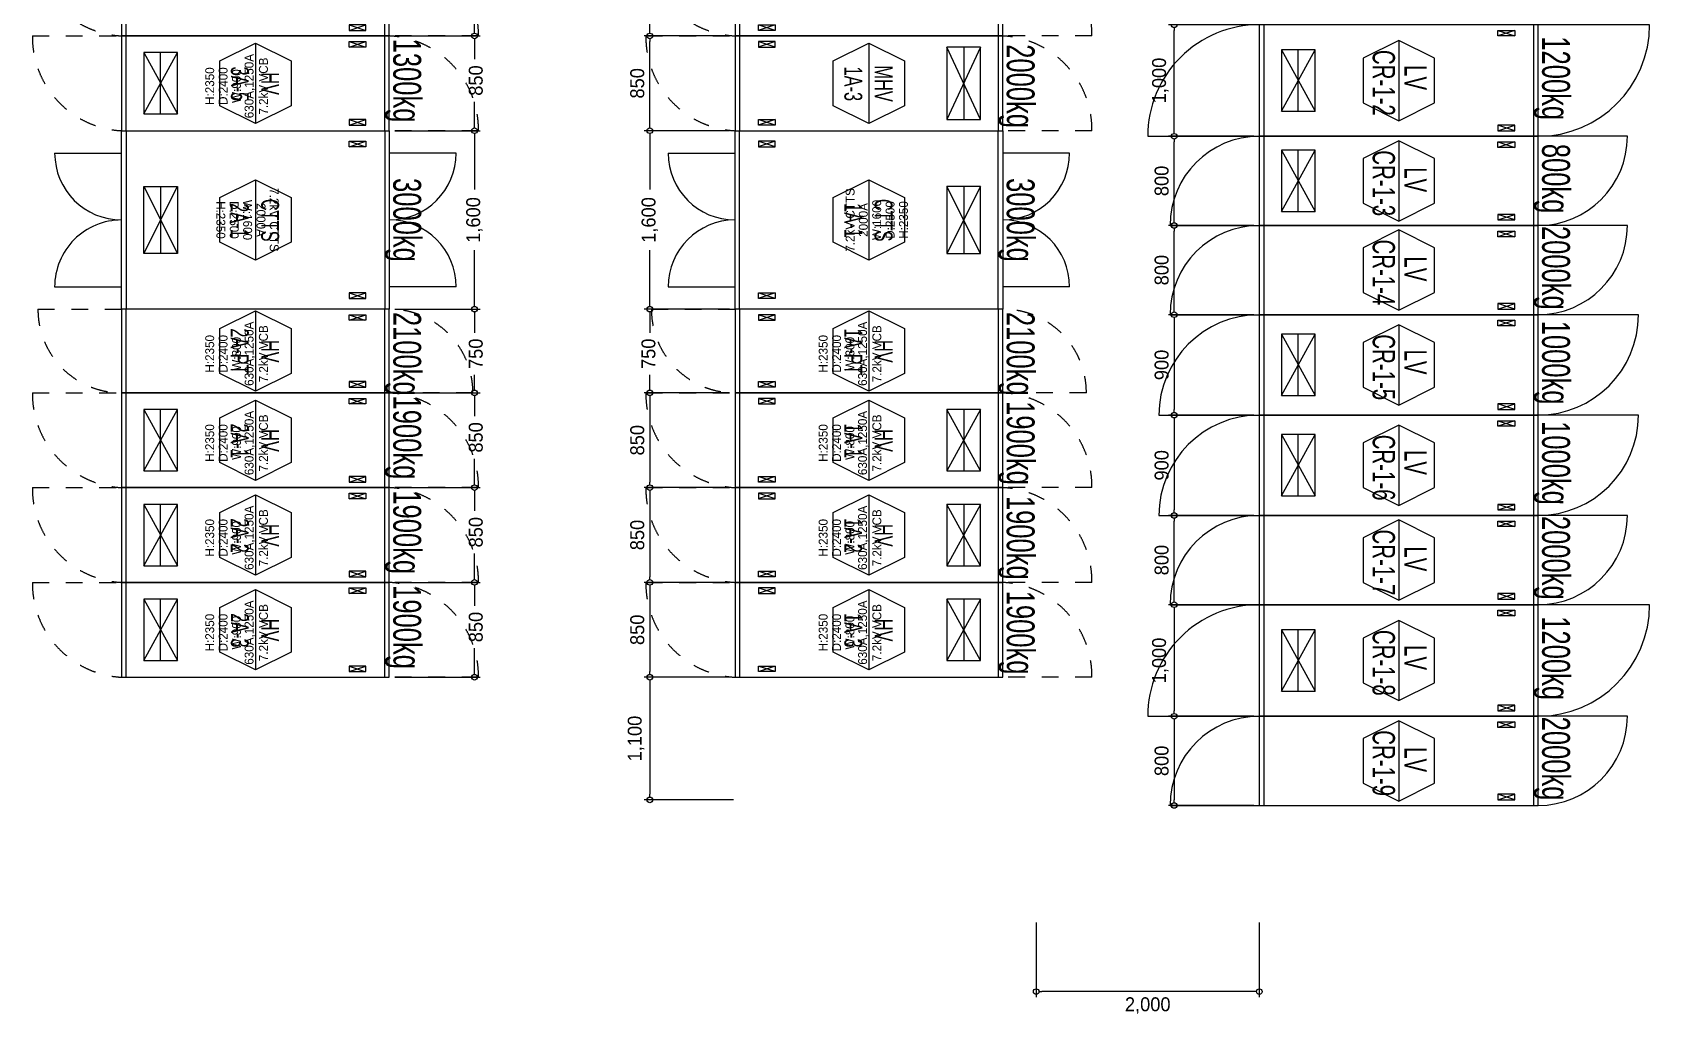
# Model space of a CAD drawing. Header units: millimetres. Extents: x 89978 to 501025, y -351975 to 835730.
# Drawn here: x 279550 to 294050, y -304376 to -295568 of the extents above; entities that cross this region are included whole.
import ezdxf
from ezdxf.enums import TextEntityAlignment as Align

# ---------------------------------------------------------------- set-up
doc = ezdxf.new("R2010")
doc.units = ezdxf.units.MM
doc.header["$LTSCALE"] = 150
doc.linetypes.add('D1', pattern=[3, 1, -1, 1])
doc.layers.get('Defpoints').update_dxf_attribs({"color": 150})
for name, color, linetype in [('------00 Switch Gear', 3, 'Continuous'), ('------00 Switch Gear_Number', 1, 'Continuous'), ('-----36 Dimension', 1, 'Continuous'), ('20251030_전기하중검토', 241, 'Continuous'), ('e-panel-name', 7, 'Continuous')]:
    doc.layers.add(name, color=color, linetype=linetype)
doc.layers.add('NOPLOT', color=191, linetype='Continuous', plot=False)
doc.styles.add('ELEC', font='')
doc.styles.get('ELEC').set_extended_font_data('Dotum')
doc.dimstyles.new('ELEC', dxfattribs={"dimscale": 100, "dimtxt": 2, "dimasz": 1, "dimexe": 2, "dimexo": 1, "dimgap": 1, "dimtad": 1, "dimdec": 0, "dimrnd": 0.25, "dimzin": 9, "dimdsep": 32, "dimlunit": 6, "dimtxsty": 'ELEC', "dimblk": 'Z_DOT', "dimcen": 3, "dimclrd": 7, "dimclre": 7, "dimclrt": 3, "dimadec": 0, "dimazin": 0, "dimtfac": 1, "dimtdec": 0, "dimtix": 1, "dimtmove": 2, "dimatfit": 1, "dimfxl": 1, "dimarcsym": 0})

# ---------------------------------------------------------------- blocks, each defined once
blk = doc.blocks.new('850X2400')
at = {"layer": '------00 Switch Gear'}
for p, q in [((-2360, 850), (-2360, 0)), ((-40, 850), (-40, 0))]:
    blk.add_line(p, q, dxfattribs=at)
at = {"layer": '------00 Switch Gear', "linetype": 'D1'}
for p, q in [((-2040, 800), (-2190, 750)), ((-2040, 750), (-2190, 800)), ((-2040, 50), (-2190, 100)), ((-2040, 100), (-2190, 50))]:
    blk.add_line(p, q, dxfattribs=at)
at = {"layer": '------00 Switch Gear'}
blk.add_lwpolyline([(-2400, 850), (-2400, 0), (0, 0), (0, 850)], close=True, dxfattribs=at)
at = {"layer": '------00 Switch Gear', "linetype": 'D1'}
for points in [[(-2190, 800), (-2190, 750), (-2040, 750), (-2040, 800)], [(-2190, 50), (-2190, 100), (-2040, 100), (-2040, 50)]]:
    blk.add_lwpolyline(points, close=True, dxfattribs=at)
at = {"layer": 'NOPLOT', "linetype": 'D1'}
for p, q in [((-3200, 850), (-2400, 850)), ((800, 0), (0, 0))]:
    blk.add_line(p, q, dxfattribs=at)
for centre, start, end in [((-2356, 843), 179.5156, 267.013), ((-44, 7), 359.5156, 87.013)]:
    blk.add_arc(centre, 844, start, end, dxfattribs=at)
blk = doc.blocks.new('_DOTBLANK')
at = {"color": 0, "linetype": 'ByBlock'}
blk.add_line((-0.5, 0), (-1, 0), dxfattribs=at)
blk.add_circle((0, 0), 0.5, dxfattribs=at)
blk = doc.blocks.new('*D980')
at = {"layer": '-----36 Dimension', "color": 0, "lineweight": -2, "transparency": 16777216}
for p, q in [((285800, -296450), (285036, -296450)), ((285086, -296500), (285086, -296978)), ((285086, -298000), (285086, -297522)), ((285800, -298050), (285036, -298050))]:
    blk.add_line(p, q, dxfattribs=at)
at = {"layer": 'Defpoints', "color": 0, "transparency": 16777216}
for p in [(285850, -296450), (285086, -298050), (285850, -298050)]:
    blk.add_point(p, dxfattribs=at)
at = {"layer": '-----36 Dimension', "color": 0, "lineweight": -2, "transparency": 16777216, "xscale": 50, "yscale": 50, "zscale": 50}
for p, rotation in [((285086, -296450), 90), ((285086, -298050), 270)]:
    blk.add_blockref('_DOTBLANK', p, dxfattribs=dict(at, rotation=rotation))
at = {"layer": '-----36 Dimension', "color": 0, "transparency": 16777216, "insert": (285086, -297250), "char_height": 125, "attachment_point": 5, "rotation": 90, "style": 'ELEC'}
blk.add_mtext('1,600', dxfattribs=at)
blk = doc.blocks.new('Z_DOT')
for p, q in [((-2, 0), (2, 0)), ((0, -2), (0, 2))]:
    blk.add_line(p, q)
for radius in [2.5, 1.25]:
    blk.add_circle((0, 0), radius)
blk = doc.blocks.new('1600X2400')
at = {"layer": '------00 Switch Gear', "linetype": 'Continuous'}
for p, q in [((-2360, 855), (-2360, 1600)), ((-42, 0), (-42, 1600)), ((-2360, 0), (-2360, 855))]:
    blk.add_line(p, q, dxfattribs=at)
at = {"layer": '------00 Switch Gear', "linetype": 'D1'}
for p, q in [((-2040, 1505), (-2190, 1455)), ((-2040, 1455), (-2190, 1505)), ((-2040, 95), (-2190, 145)), ((-2040, 145), (-2190, 95))]:
    blk.add_line(p, q, dxfattribs=at)
at = {"layer": '------00 Switch Gear'}
blk.add_lwpolyline([(0, 1600), (0, 0), (-2400, 0), (-2400, 1600)], close=True, dxfattribs=at)
at = {"layer": '------00 Switch Gear', "linetype": 'D1'}
for points in [[(-2190, 1505), (-2190, 1455), (-2040, 1455), (-2040, 1505)], [(-2190, 95), (-2190, 145), (-2040, 145), (-2040, 95)]]:
    blk.add_lwpolyline(points, close=True, dxfattribs=at)
at = {"layer": 'NOPLOT', "linetype": 'ByBlock'}
for p, q in [((-3000, 1400), (-2400, 1400)), ((600, 1400), (0, 1400)), ((-3000, 200), (-2400, 200)), ((600, 200), (0, 200))]:
    blk.add_line(p, q, dxfattribs=at)
for centre, start, end in [((-2400, 1400), 180, 270), ((0, 1400), 270, 0), ((-2400, 200), 90, 180), ((0, 200), 0, 90)]:
    blk.add_arc(centre, 600, start, end, dxfattribs=at)
blk = doc.blocks.new('*D981')
at = {"layer": '-----36 Dimension', "color": 0, "lineweight": -2, "transparency": 16777216}
for p, q in [((285800, -298050), (285036, -298050)), ((285086, -298100), (285086, -298261)), ((285086, -298750), (285086, -298639)), ((285800, -298800), (285036, -298800))]:
    blk.add_line(p, q, dxfattribs=at)
at = {"layer": 'Defpoints', "color": 0, "transparency": 16777216}
for p in [(285850, -298050), (285086, -298800), (285850, -298800)]:
    blk.add_point(p, dxfattribs=at)
at = {"layer": '-----36 Dimension', "color": 0, "lineweight": -2, "transparency": 16777216, "xscale": 50, "yscale": 50, "zscale": 50}
for p, rotation in [((285086, -298050), 90), ((285086, -298800), 270)]:
    blk.add_blockref('_DOTBLANK', p, dxfattribs=dict(at, rotation=rotation))
at = {"layer": '-----36 Dimension', "color": 0, "transparency": 16777216, "insert": (285074, -298450), "char_height": 125, "attachment_point": 5, "rotation": 90, "style": 'ELEC'}
blk.add_mtext('750', dxfattribs=at)
blk = doc.blocks.new('750X2400')
at = {"layer": '------00 Switch Gear'}
for p, q in [((-2360, 750), (-2360, 0)), ((-42, 750), (-42, 0))]:
    blk.add_line(p, q, dxfattribs=at)
at = {"layer": '------00 Switch Gear', "linetype": 'D1'}
for p, q in [((-2040, 700), (-2190, 650)), ((-2040, 650), (-2190, 700)), ((-2040, 50), (-2190, 100)), ((-2040, 100), (-2190, 50))]:
    blk.add_line(p, q, dxfattribs=at)
at = {"layer": '------00 Switch Gear'}
blk.add_lwpolyline([(-2400, 750), (-2400, 0), (0, 0), (0, 750)], close=True, dxfattribs=at)
at = {"layer": '------00 Switch Gear', "linetype": 'D1'}
for points in [[(-2190, 700), (-2190, 650), (-2040, 650), (-2040, 700)], [(-2190, 50), (-2190, 100), (-2040, 100), (-2040, 50)]]:
    blk.add_lwpolyline(points, close=True, dxfattribs=at)
at = {"layer": 'NOPLOT', "linetype": 'D1'}
for p, q in [((-3150, 750), (-2400, 750)), ((750, 0), (0, 0))]:
    blk.add_line(p, q, dxfattribs=at)
for centre, start, end in [((-2400, 750), 180, 270), ((0, 0), 0, 90)]:
    blk.add_arc(centre, 750, start, end, dxfattribs=at)
blk = doc.blocks.new('*D982')
at = {"layer": '-----36 Dimension', "color": 0, "lineweight": -2, "transparency": 16777216}
for p, q in [((282800, -296450), (283564, -296450)), ((283514, -296500), (283514, -296978)), ((283514, -298000), (283514, -297522)), ((282800, -298050), (283564, -298050))]:
    blk.add_line(p, q, dxfattribs=at)
at = {"layer": 'Defpoints', "color": 0, "transparency": 16777216}
for p in [(282750, -296450), (282750, -298050), (283514, -298050)]:
    blk.add_point(p, dxfattribs=at)
at = {"layer": '-----36 Dimension', "color": 0, "lineweight": -2, "transparency": 16777216, "xscale": 50, "yscale": 50, "zscale": 50}
for p, rotation in [((283514, -296450), 90), ((283514, -298050), 270)]:
    blk.add_blockref('_DOTBLANK', p, dxfattribs=dict(at, rotation=rotation))
at = {"layer": '-----36 Dimension', "color": 0, "transparency": 16777216, "insert": (283514, -297250), "char_height": 125, "attachment_point": 5, "rotation": 90, "style": 'ELEC'}
blk.add_mtext('1,600', dxfattribs=at)
blk = doc.blocks.new('*D1006')
at = {"layer": '-----36 Dimension', "color": 0, "lineweight": -2, "transparency": 16777216}
for p, q in [((282800, -298050), (283564, -298050)), ((283514, -298100), (283514, -298261)), ((283514, -298750), (283514, -298639)), ((282800, -298800), (283564, -298800))]:
    blk.add_line(p, q, dxfattribs=at)
at = {"layer": 'Defpoints', "color": 0, "transparency": 16777216}
for p in [(282750, -298050), (282750, -298800), (283514, -298800)]:
    blk.add_point(p, dxfattribs=at)
at = {"layer": '-----36 Dimension', "color": 0, "lineweight": -2, "transparency": 16777216, "xscale": 50, "yscale": 50, "zscale": 50}
for p, rotation in [((283514, -298050), 90), ((283514, -298800), 270)]:
    blk.add_blockref('_DOTBLANK', p, dxfattribs=dict(at, rotation=rotation))
at = {"layer": '-----36 Dimension', "color": 0, "transparency": 16777216, "insert": (283526, -298450), "char_height": 125, "attachment_point": 5, "rotation": 90, "style": 'ELEC'}
blk.add_mtext('750', dxfattribs=at)
blk = doc.blocks.new('800X2500')
at = {"layer": '------00 Switch Gear'}
for p, q in [((-2460, 800), (-2460, 0)), ((-210, 750), (-360, 700)), ((-360, 750), (-210, 700)), ((800, 800), (-42, 800)), ((-40, 800), (-40, 0)), ((-3300, 0), (-2458, 0)), ((-210, 50), (-360, 100)), ((-360, 50), (-210, 100))]:
    blk.add_line(p, q, dxfattribs=at)
for points in [[(-2500, 800), (-2500, 0), (0, 0), (0, 800)], [(-360, 750), (-210, 750), (-210, 700), (-360, 700)], [(-360, 50), (-210, 50), (-210, 100), (-360, 100)]]:
    blk.add_lwpolyline(points, close=True, dxfattribs=at)
for centre, start, end in [((-2500, 0), 90, 180), ((0, 800), 270, 0)]:
    blk.add_arc(centre, 800, start, end, dxfattribs=at)
blk = doc.blocks.new('*D1011')
at = {"layer": '-----36 Dimension', "color": 0, "lineweight": -2, "transparency": 16777216}
for p, q in [((290500, -299900), (289737, -299900)), ((289787, -300650), (289787, -299950)), ((290498, -300700), (289737, -300700))]:
    blk.add_line(p, q, dxfattribs=at)
at = {"layer": 'Defpoints', "color": 0, "transparency": 16777216}
for p in [(289787, -299900), (290550, -299900), (290548, -300700)]:
    blk.add_point(p, dxfattribs=at)
at = {"layer": '-----36 Dimension', "color": 0, "lineweight": -2, "transparency": 16777216, "xscale": 50, "yscale": 50, "zscale": 50}
for p, rotation in [((289787, -299900), 90), ((289787, -300700), 270)]:
    blk.add_blockref('_DOTBLANK', p, dxfattribs=dict(at, rotation=rotation))
at = {"layer": '-----36 Dimension', "color": 0, "transparency": 16777216, "insert": (289675, -300300), "char_height": 125, "attachment_point": 5, "rotation": 90, "style": 'ELEC'}
blk.add_mtext('800', dxfattribs=at)
blk = doc.blocks.new('900X2500')
at = {"layer": '------00 Switch Gear'}
for p, q in [((-2460, 900), (-2460, 0)), ((900, 900), (-42, 900)), ((-40, 900), (-40, 0)), ((-210, 850), (-360, 800)), ((-360, 850), (-210, 800)), ((-3400, 0), (-2458, 0)), ((-210, 50), (-360, 100)), ((-360, 50), (-210, 100))]:
    blk.add_line(p, q, dxfattribs=at)
at = {"layer": '------00 Switch Gear', "elevation": 0}
for points in [[(-2500, 900), (-2500, 0), (0, 0), (0, 900)], [(-360, 850), (-210, 850), (-210, 800), (-360, 800)], [(-360, 50), (-210, 50), (-210, 100), (-360, 100)]]:
    blk.add_lwpolyline(points, close=True, dxfattribs=at)
at = {"layer": '------00 Switch Gear'}
for centre, start, end in [((-2500, 0), 90, 180), ((0, 900), 270, 0)]:
    blk.add_arc(centre, 900, start, end, dxfattribs=at)
blk = doc.blocks.new('*D1012')
at = {"layer": '-----36 Dimension', "color": 0, "lineweight": -2, "transparency": 16777216}
for p, q in [((290500, -296500), (289737, -296500)), ((289787, -297250), (289787, -296550)), ((290498, -297300), (289737, -297300))]:
    blk.add_line(p, q, dxfattribs=at)
at = {"layer": 'Defpoints', "color": 0, "transparency": 16777216}
for p in [(289787, -296500), (290550, -296500), (290548, -297300)]:
    blk.add_point(p, dxfattribs=at)
at = {"layer": '-----36 Dimension', "color": 0, "lineweight": -2, "transparency": 16777216, "xscale": 50, "yscale": 50, "zscale": 50}
for p, rotation in [((289787, -296500), 90), ((289787, -297300), 270)]:
    blk.add_blockref('_DOTBLANK', p, dxfattribs=dict(at, rotation=rotation))
at = {"layer": '-----36 Dimension', "color": 0, "transparency": 16777216, "insert": (289675, -296900), "char_height": 125, "attachment_point": 5, "rotation": 90, "style": 'ELEC'}
blk.add_mtext('800', dxfattribs=at)
blk = doc.blocks.new('*D1014')
at = {"layer": '-----36 Dimension', "color": 0, "lineweight": -2, "transparency": 16777216}
for p, q in [((290500, -300700), (289737, -300700)), ((289787, -300750), (289787, -301650)), ((290500, -301700), (289737, -301700))]:
    blk.add_line(p, q, dxfattribs=at)
at = {"layer": 'Defpoints', "color": 0, "transparency": 16777216}
for p in [(290550, -300700), (289787, -301700), (290550, -301700)]:
    blk.add_point(p, dxfattribs=at)
at = {"layer": '-----36 Dimension', "color": 0, "lineweight": -2, "transparency": 16777216, "xscale": 50, "yscale": 50, "zscale": 50}
for p, rotation in [((289787, -300700), 90), ((289787, -301700), 270)]:
    blk.add_blockref('_DOTBLANK', p, dxfattribs=dict(at, rotation=rotation))
at = {"layer": '-----36 Dimension', "color": 0, "transparency": 16777216, "insert": (289663, -301200), "char_height": 125, "attachment_point": 5, "rotation": 90, "style": 'ELEC'}
blk.add_mtext('1,000', dxfattribs=at)
blk = doc.blocks.new('*D1015')
at = {"layer": '-----36 Dimension', "color": 0, "lineweight": -2, "transparency": 16777216}
for p, q in [((290500, -301700), (289737, -301700)), ((289787, -301750), (289787, -302450)), ((290500, -302500), (289737, -302500))]:
    blk.add_line(p, q, dxfattribs=at)
at = {"layer": 'Defpoints', "color": 0, "transparency": 16777216}
for p in [(290550, -301700), (289787, -302500), (290550, -302500)]:
    blk.add_point(p, dxfattribs=at)
at = {"layer": '-----36 Dimension', "color": 0, "lineweight": -2, "transparency": 16777216, "xscale": 50, "yscale": 50, "zscale": 50}
for p, rotation in [((289787, -301700), 90), ((289787, -302500), 270)]:
    blk.add_blockref('_DOTBLANK', p, dxfattribs=dict(at, rotation=rotation))
at = {"layer": '-----36 Dimension', "color": 0, "transparency": 16777216, "insert": (289675, -302100), "char_height": 125, "attachment_point": 5, "rotation": 90, "style": 'ELEC'}
blk.add_mtext('800', dxfattribs=at)
blk = doc.blocks.new('*D1016')
at = {"layer": '-----36 Dimension', "color": 0, "lineweight": -2, "transparency": 16777216}
for p, q in [((290500, -298100), (289737, -298100)), ((289787, -298150), (289787, -298950)), ((290500, -299000), (289737, -299000))]:
    blk.add_line(p, q, dxfattribs=at)
at = {"layer": 'Defpoints', "color": 0, "transparency": 16777216}
for p in [(290550, -298100), (289787, -299000), (290550, -299000)]:
    blk.add_point(p, dxfattribs=at)
at = {"layer": '-----36 Dimension', "color": 0, "lineweight": -2, "transparency": 16777216, "xscale": 50, "yscale": 50, "zscale": 50}
for p, rotation in [((289787, -298100), 90), ((289787, -299000), 270)]:
    blk.add_blockref('_DOTBLANK', p, dxfattribs=dict(at, rotation=rotation))
at = {"layer": '-----36 Dimension', "color": 0, "transparency": 16777216, "insert": (289675, -298550), "char_height": 125, "attachment_point": 5, "rotation": 90, "style": 'ELEC'}
blk.add_mtext('900', dxfattribs=at)
blk = doc.blocks.new('*D998')
at = {"layer": '-----36 Dimension', "color": 0, "lineweight": -2, "transparency": 16777216}
for p, q in [((285800, -295600), (285036, -295600)), ((285086, -296400), (285086, -295650)), ((285800, -296450), (285036, -296450))]:
    blk.add_line(p, q, dxfattribs=at)
at = {"layer": 'Defpoints', "color": 0, "transparency": 16777216}
for p in [(285086, -295600), (285850, -295600), (285850, -296450)]:
    blk.add_point(p, dxfattribs=at)
at = {"layer": '-----36 Dimension', "color": 0, "lineweight": -2, "transparency": 16777216, "xscale": 50, "yscale": 50, "zscale": 50}
for p, rotation in [((285086, -295600), 90), ((285086, -296450), 270)]:
    blk.add_blockref('_DOTBLANK', p, dxfattribs=dict(at, rotation=rotation))
at = {"layer": '-----36 Dimension', "color": 0, "transparency": 16777216, "insert": (284974, -296025), "char_height": 125, "attachment_point": 5, "rotation": 90, "style": 'ELEC'}
blk.add_mtext('850', dxfattribs=at)
blk = doc.blocks.new('*D999')
at = {"layer": '-----36 Dimension', "color": 0, "lineweight": -2, "transparency": 16777216}
for p, q in [((285800, -294750), (285036, -294750)), ((285086, -295550), (285086, -294800)), ((285800, -295600), (285036, -295600))]:
    blk.add_line(p, q, dxfattribs=at)
at = {"layer": 'Defpoints', "color": 0, "transparency": 16777216}
for p in [(285086, -294750), (285850, -294750), (285850, -295600)]:
    blk.add_point(p, dxfattribs=at)
at = {"layer": '-----36 Dimension', "color": 0, "lineweight": -2, "transparency": 16777216, "xscale": 50, "yscale": 50, "zscale": 50}
for p, rotation in [((285086, -294750), 90), ((285086, -295600), 270)]:
    blk.add_blockref('_DOTBLANK', p, dxfattribs=dict(at, rotation=rotation))
at = {"layer": '-----36 Dimension', "color": 0, "transparency": 16777216, "insert": (284974, -295175), "char_height": 125, "attachment_point": 5, "rotation": 90, "style": 'ELEC'}
blk.add_mtext('850', dxfattribs=at)
blk = doc.blocks.new('*D1002')
at = {"layer": '-----36 Dimension', "color": 0, "lineweight": -2, "transparency": 16777216}
for p, q in [((290500, -299000), (289737, -299000)), ((289787, -299050), (289787, -299850)), ((290500, -299900), (289737, -299900))]:
    blk.add_line(p, q, dxfattribs=at)
at = {"layer": 'Defpoints', "color": 0, "transparency": 16777216}
for p in [(290550, -299000), (289787, -299900), (290550, -299900)]:
    blk.add_point(p, dxfattribs=at)
at = {"layer": '-----36 Dimension', "color": 0, "lineweight": -2, "transparency": 16777216, "xscale": 50, "yscale": 50, "zscale": 50}
for p, rotation in [((289787, -299000), 90), ((289787, -299900), 270)]:
    blk.add_blockref('_DOTBLANK', p, dxfattribs=dict(at, rotation=rotation))
at = {"layer": '-----36 Dimension', "color": 0, "transparency": 16777216, "insert": (289675, -299450), "char_height": 125, "attachment_point": 5, "rotation": 90, "style": 'ELEC'}
blk.add_mtext('900', dxfattribs=at)
blk = doc.blocks.new('*D1003')
at = {"layer": '-----36 Dimension', "color": 0, "lineweight": -2, "transparency": 16777216}
for p, q in [((290500, -295500), (289737, -295500)), ((289787, -296450), (289787, -295550)), ((290500, -296500), (289737, -296500))]:
    blk.add_line(p, q, dxfattribs=at)
at = {"layer": 'Defpoints', "color": 0, "transparency": 16777216}
for p in [(289787, -295500), (290550, -295500), (290550, -296500)]:
    blk.add_point(p, dxfattribs=at)
at = {"layer": '-----36 Dimension', "color": 0, "lineweight": -2, "transparency": 16777216, "xscale": 50, "yscale": 50, "zscale": 50}
for p, rotation in [((289787, -295500), 90), ((289787, -296500), 270)]:
    blk.add_blockref('_DOTBLANK', p, dxfattribs=dict(at, rotation=rotation))
at = {"layer": '-----36 Dimension', "color": 0, "transparency": 16777216, "insert": (289663, -296000), "char_height": 125, "attachment_point": 5, "rotation": 90, "style": 'ELEC'}
blk.add_mtext('1,000', dxfattribs=at)
blk = doc.blocks.new('*D1004')
at = {"layer": '-----36 Dimension', "color": 0, "lineweight": -2, "transparency": 16777216}
for p, q in [((290500, -297300), (289737, -297300)), ((289787, -298050), (289787, -297350)), ((290498, -298100), (289737, -298100))]:
    blk.add_line(p, q, dxfattribs=at)
at = {"layer": 'Defpoints', "color": 0, "transparency": 16777216}
for p in [(289787, -297300), (290550, -297300), (290548, -298100)]:
    blk.add_point(p, dxfattribs=at)
at = {"layer": '-----36 Dimension', "color": 0, "lineweight": -2, "transparency": 16777216, "xscale": 50, "yscale": 50, "zscale": 50}
for p, rotation in [((289787, -297300), 90), ((289787, -298100), 270)]:
    blk.add_blockref('_DOTBLANK', p, dxfattribs=dict(at, rotation=rotation))
at = {"layer": '-----36 Dimension', "color": 0, "transparency": 16777216, "insert": (289675, -297700), "char_height": 125, "attachment_point": 5, "rotation": 90, "style": 'ELEC'}
blk.add_mtext('800', dxfattribs=at)
blk = doc.blocks.new('*D986')
at = {"layer": '-----36 Dimension', "color": 0, "lineweight": -2, "transparency": 16777216}
for p, q in [((288550, -303550), (288550, -304219)), ((290550, -303550), (290550, -304219)), ((290500, -304169), (288600, -304169))]:
    blk.add_line(p, q, dxfattribs=at)
at = {"layer": 'Defpoints', "color": 0, "transparency": 16777216}
for p in [(288550, -303500), (290550, -303500), (288550, -304169)]:
    blk.add_point(p, dxfattribs=at)
at = {"layer": '-----36 Dimension', "color": 0, "lineweight": -2, "transparency": 16777216, "xscale": 50, "yscale": 50, "zscale": 50, "rotation": 180}
blk.add_blockref('_DOTBLANK', (288550, -304169), dxfattribs=at)
at = {"layer": '-----36 Dimension', "color": 0, "lineweight": -2, "transparency": 16777216, "xscale": 50, "yscale": 50, "zscale": 50}
blk.add_blockref('_DOTBLANK', (290550, -304169), dxfattribs=at)
at = {"layer": '-----36 Dimension', "color": 0, "transparency": 16777216, "insert": (289550, -304294), "char_height": 125, "attachment_point": 5, "style": 'ELEC'}
blk.add_mtext('2,000', dxfattribs=at)
blk = doc.blocks.new('*D987')
at = {"layer": '-----36 Dimension', "color": 0, "lineweight": -2, "transparency": 16777216}
for p, q in [((285800, -301350), (285036, -301350)), ((285086, -301400), (285086, -302400)), ((285836, -302450), (285036, -302450))]:
    blk.add_line(p, q, dxfattribs=at)
at = {"layer": 'Defpoints', "color": 0, "transparency": 16777216}
for p in [(285850, -301350), (285086, -302450), (285886, -302450)]:
    blk.add_point(p, dxfattribs=at)
at = {"layer": '-----36 Dimension', "color": 0, "lineweight": -2, "transparency": 16777216, "xscale": 50, "yscale": 50, "zscale": 50}
for p, rotation in [((285086, -301350), 90), ((285086, -302450), 270)]:
    blk.add_blockref('_DOTBLANK', p, dxfattribs=dict(at, rotation=rotation))
at = {"layer": '-----36 Dimension', "color": 0, "transparency": 16777216, "insert": (284962, -301900), "char_height": 125, "attachment_point": 5, "rotation": 90, "style": 'ELEC'}
blk.add_mtext('1,100', dxfattribs=at)
blk = doc.blocks.new('*D1110')
at = {"layer": '-----36 Dimension', "color": 0, "lineweight": -2, "transparency": 16777216}
for p, q in [((282800, -299650), (283564, -299650)), ((283514, -299700), (283514, -299859)), ((283514, -300450), (283514, -300241)), ((282800, -300500), (283564, -300500))]:
    blk.add_line(p, q, dxfattribs=at)
at = {"layer": 'Defpoints', "color": 0, "transparency": 16777216}
for p in [(282750, -299650), (282750, -300500), (283514, -300500)]:
    blk.add_point(p, dxfattribs=at)
at = {"layer": '-----36 Dimension', "color": 0, "lineweight": -2, "transparency": 16777216, "xscale": 50, "yscale": 50, "zscale": 50}
for p, rotation in [((283514, -299650), 90), ((283514, -300500), 270)]:
    blk.add_blockref('_DOTBLANK', p, dxfattribs=dict(at, rotation=rotation))
at = {"layer": '-----36 Dimension', "color": 0, "transparency": 16777216, "insert": (283526, -300050), "char_height": 125, "attachment_point": 5, "rotation": 90, "style": 'ELEC'}
blk.add_mtext('850', dxfattribs=at)
blk = doc.blocks.new('*D1079')
at = {"layer": '-----36 Dimension', "color": 0, "lineweight": -2, "transparency": 16777216}
for p, q in [((282800, -298800), (283564, -298800)), ((283514, -298850), (283514, -299009)), ((283514, -299600), (283514, -299391)), ((282800, -299650), (283564, -299650))]:
    blk.add_line(p, q, dxfattribs=at)
at = {"layer": 'Defpoints', "color": 0, "transparency": 16777216}
for p in [(282750, -298800), (282750, -299650), (283514, -299650)]:
    blk.add_point(p, dxfattribs=at)
at = {"layer": '-----36 Dimension', "color": 0, "lineweight": -2, "transparency": 16777216, "xscale": 50, "yscale": 50, "zscale": 50}
for p, rotation in [((283514, -298800), 90), ((283514, -299650), 270)]:
    blk.add_blockref('_DOTBLANK', p, dxfattribs=dict(at, rotation=rotation))
at = {"layer": '-----36 Dimension', "color": 0, "transparency": 16777216, "insert": (283526, -299200), "char_height": 125, "attachment_point": 5, "rotation": 90, "style": 'ELEC'}
blk.add_mtext('850', dxfattribs=at)
blk = doc.blocks.new('*D1080')
at = {"layer": '-----36 Dimension', "color": 0, "lineweight": -2, "transparency": 16777216}
for p, q in [((282800, -300500), (283564, -300500)), ((283514, -300550), (283514, -300709)), ((283514, -301300), (283514, -301091)), ((282800, -301350), (283564, -301350))]:
    blk.add_line(p, q, dxfattribs=at)
at = {"layer": 'Defpoints', "color": 0, "transparency": 16777216}
for p in [(282750, -300500), (282750, -301350), (283514, -301350)]:
    blk.add_point(p, dxfattribs=at)
at = {"layer": '-----36 Dimension', "color": 0, "lineweight": -2, "transparency": 16777216, "xscale": 50, "yscale": 50, "zscale": 50}
for p, rotation in [((283514, -300500), 90), ((283514, -301350), 270)]:
    blk.add_blockref('_DOTBLANK', p, dxfattribs=dict(at, rotation=rotation))
at = {"layer": '-----36 Dimension', "color": 0, "transparency": 16777216, "insert": (283526, -300900), "char_height": 125, "attachment_point": 5, "rotation": 90, "style": 'ELEC'}
blk.add_mtext('850', dxfattribs=at)
blk = doc.blocks.new('*D1158')
at = {"layer": '-----36 Dimension', "color": 0, "lineweight": -2, "transparency": 16777216}
for p, q in [((285800, -298800), (285036, -298800)), ((285086, -298850), (285086, -299600)), ((285800, -299650), (285036, -299650))]:
    blk.add_line(p, q, dxfattribs=at)
at = {"layer": 'Defpoints', "color": 0, "transparency": 16777216}
for p in [(285850, -298800), (285086, -299650), (285850, -299650)]:
    blk.add_point(p, dxfattribs=at)
at = {"layer": '-----36 Dimension', "color": 0, "lineweight": -2, "transparency": 16777216, "xscale": 50, "yscale": 50, "zscale": 50}
for p, rotation in [((285086, -298800), 90), ((285086, -299650), 270)]:
    blk.add_blockref('_DOTBLANK', p, dxfattribs=dict(at, rotation=rotation))
at = {"layer": '-----36 Dimension', "color": 0, "transparency": 16777216, "insert": (284974, -299225), "char_height": 125, "attachment_point": 5, "rotation": 90, "style": 'ELEC'}
blk.add_mtext('850', dxfattribs=at)
blk = doc.blocks.new('*D1159')
at = {"layer": '-----36 Dimension', "color": 0, "lineweight": -2, "transparency": 16777216}
for p, q in [((285800, -299650), (285036, -299650)), ((285086, -299700), (285086, -300450)), ((285800, -300500), (285036, -300500))]:
    blk.add_line(p, q, dxfattribs=at)
at = {"layer": 'Defpoints', "color": 0, "transparency": 16777216}
for p in [(285850, -299650), (285086, -300500), (285850, -300500)]:
    blk.add_point(p, dxfattribs=at)
at = {"layer": '-----36 Dimension', "color": 0, "lineweight": -2, "transparency": 16777216, "xscale": 50, "yscale": 50, "zscale": 50}
for p, rotation in [((285086, -299650), 90), ((285086, -300500), 270)]:
    blk.add_blockref('_DOTBLANK', p, dxfattribs=dict(at, rotation=rotation))
at = {"layer": '-----36 Dimension', "color": 0, "transparency": 16777216, "insert": (284974, -300075), "char_height": 125, "attachment_point": 5, "rotation": 90, "style": 'ELEC'}
blk.add_mtext('850', dxfattribs=at)
blk = doc.blocks.new('*D1160')
at = {"layer": '-----36 Dimension', "color": 0, "lineweight": -2, "transparency": 16777216}
for p, q in [((285800, -300500), (285036, -300500)), ((285086, -300550), (285086, -301300)), ((285800, -301350), (285036, -301350))]:
    blk.add_line(p, q, dxfattribs=at)
at = {"layer": 'Defpoints', "color": 0, "transparency": 16777216}
for p in [(285850, -300500), (285086, -301350), (285850, -301350)]:
    blk.add_point(p, dxfattribs=at)
at = {"layer": '-----36 Dimension', "color": 0, "lineweight": -2, "transparency": 16777216, "xscale": 50, "yscale": 50, "zscale": 50}
for p, rotation in [((285086, -300500), 90), ((285086, -301350), 270)]:
    blk.add_blockref('_DOTBLANK', p, dxfattribs=dict(at, rotation=rotation))
at = {"layer": '-----36 Dimension', "color": 0, "transparency": 16777216, "insert": (284974, -300925), "char_height": 125, "attachment_point": 5, "rotation": 90, "style": 'ELEC'}
blk.add_mtext('850', dxfattribs=at)
blk = doc.blocks.new('*D1084')
at = {"layer": '-----36 Dimension', "color": 0, "lineweight": -2, "transparency": 16777216}
for p, q in [((282800, -294750), (283564, -294750)), ((283514, -294800), (283514, -294959)), ((283514, -295550), (283514, -295341)), ((282800, -295600), (283564, -295600))]:
    blk.add_line(p, q, dxfattribs=at)
at = {"layer": 'Defpoints', "color": 0, "transparency": 16777216}
for p in [(282750, -294750), (282750, -295600), (283514, -295600)]:
    blk.add_point(p, dxfattribs=at)
at = {"layer": '-----36 Dimension', "color": 0, "lineweight": -2, "transparency": 16777216, "xscale": 50, "yscale": 50, "zscale": 50}
for p, rotation in [((283514, -294750), 90), ((283514, -295600), 270)]:
    blk.add_blockref('_DOTBLANK', p, dxfattribs=dict(at, rotation=rotation))
at = {"layer": '-----36 Dimension', "color": 0, "transparency": 16777216, "insert": (283526, -295150), "char_height": 125, "attachment_point": 5, "rotation": 90, "style": 'ELEC'}
blk.add_mtext('850', dxfattribs=at)
blk = doc.blocks.new('*D1085')
at = {"layer": '-----36 Dimension', "color": 0, "lineweight": -2, "transparency": 16777216}
for p, q in [((282800, -295600), (283564, -295600)), ((283514, -295650), (283514, -295809)), ((283514, -296400), (283514, -296191)), ((282800, -296450), (283564, -296450))]:
    blk.add_line(p, q, dxfattribs=at)
at = {"layer": 'Defpoints', "color": 0, "transparency": 16777216}
for p in [(282750, -295600), (282750, -296450), (283514, -296450)]:
    blk.add_point(p, dxfattribs=at)
at = {"layer": '-----36 Dimension', "color": 0, "lineweight": -2, "transparency": 16777216, "xscale": 50, "yscale": 50, "zscale": 50}
for p, rotation in [((283514, -295600), 90), ((283514, -296450), 270)]:
    blk.add_blockref('_DOTBLANK', p, dxfattribs=dict(at, rotation=rotation))
at = {"layer": '-----36 Dimension', "color": 0, "transparency": 16777216, "insert": (283526, -296000), "char_height": 125, "attachment_point": 5, "rotation": 90, "style": 'ELEC'}
blk.add_mtext('850', dxfattribs=at)
blk = doc.blocks.new('1000X2500')
at = {"layer": '------00 Switch Gear'}
for p, q in [((-2460, 0), (-2460, 1000)), ((-2290, 950), (-2140, 900)), ((-2140, 950), (-2290, 900)), ((1000, 1000), (-42, 1000)), ((-40, 0), (-40, 1000)), ((-3500, 0), (-2458, 0)), ((-2290, 50), (-2140, 100)), ((-2140, 50), (-2290, 100))]:
    blk.add_line(p, q, dxfattribs=at)
at = {"layer": '------00 Switch Gear', "elevation": 0}
for points in [[(0, 0), (0, 1000), (-2500, 1000), (-2500, 0)], [(-2140, 950), (-2290, 950), (-2290, 900), (-2140, 900)], [(-2140, 50), (-2290, 50), (-2290, 100), (-2140, 100)]]:
    blk.add_lwpolyline(points, close=True, dxfattribs=at)
at = {"layer": '------00 Switch Gear'}
for centre, start, end in [((-2500, 0), 90, 180), ((0, 1000), 270, 0)]:
    blk.add_arc(centre, 1000, start, end, dxfattribs=at)

msp = doc.modelspace()

# ---------------------------------------------------------------- linework, layer by layer
at = {"layer": '------00 Switch Gear_Number', "color": 1, "elevation": 0}
for points in [[(291800, -295640), (291800, -296360), (292120, -296200.4), (292120, -295799.6), (291800, -295640), (291480, -295799.6), (291480, -296200.4), (291800, -296360)], [(291800, -296540), (291800, -297260), (292120, -297100.4), (292120, -296699.6), (291800, -296540), (291480, -296699.6), (291480, -297100.4), (291800, -297260)], [(291800, -297340), (291800, -298060), (292120, -297900.4), (292120, -297499.6), (291800, -297340), (291480, -297499.6), (291480, -297900.4), (291800, -298060)], [(291800, -298190), (291800, -298910), (292120, -298750.4), (292120, -298349.6), (291800, -298190), (291480, -298349.6), (291480, -298750.4), (291800, -298910)], [(291800, -299090), (291800, -299810), (292120, -299650.4), (292120, -299249.6), (291800, -299090), (291480, -299249.6), (291480, -299650.4), (291800, -299810)], [(291800, -299940), (291800, -300660), (292120, -300500.4), (292120, -300099.6), (291800, -299940), (291480, -300099.6), (291480, -300500.4), (291800, -300660)], [(291800, -300840), (291800, -301560), (292120, -301400.4), (292120, -300999.6), (291800, -300840), (291480, -300999.6), (291480, -301400.4), (291800, -301560)], [(291800, -301740), (291800, -302460), (292120, -302300.4), (292120, -301899.6), (291800, -301740), (291480, -301899.6), (291480, -302300.4), (291800, -302460)]]:
    msp.add_lwpolyline(points, dxfattribs=at)
at = {"layer": '------00 Switch Gear_Number', "color": 1, "lineweight": -2, "elevation": 0}
for points in [[(281550, -295665), (281550, -296385), (281230, -296225.4), (281230, -295824.6), (281550, -295665), (281870, -295824.6), (281870, -296225.4), (281550, -296385)], [(287050, -295665), (287050, -296385), (286730, -296225.4), (286730, -295824.6), (287050, -295665), (287370, -295824.6), (287370, -296225.4), (287050, -296385)], [(281550, -296890), (281550, -297610), (281230, -297450.4), (281230, -297049.6), (281550, -296890), (281870, -297049.6), (281870, -297450.4), (281550, -297610)], [(287050, -296890), (287050, -297610), (286730, -297450.4), (286730, -297049.6), (287050, -296890), (287370, -297049.6), (287370, -297450.4), (287050, -297610)], [(281550, -298065), (281550, -298785), (281230, -298625.4), (281230, -298224.6), (281550, -298065), (281870, -298224.6), (281870, -298625.4), (281550, -298785)], [(287050, -298065), (287050, -298785), (286730, -298625.4), (286730, -298224.6), (287050, -298065), (287370, -298224.6), (287370, -298625.4), (287050, -298785)], [(281550, -298865), (281550, -299585), (281230, -299425.4), (281230, -299024.6), (281550, -298865), (281870, -299024.6), (281870, -299425.4), (281550, -299585)], [(287050, -298865), (287050, -299585), (286730, -299425.4), (286730, -299024.6), (287050, -298865), (287370, -299024.6), (287370, -299425.4), (287050, -299585)], [(281550, -299715), (281550, -300435), (281230, -300275.4), (281230, -299874.6), (281550, -299715), (281870, -299874.6), (281870, -300275.4), (281550, -300435)], [(287050, -299715), (287050, -300435), (286730, -300275.4), (286730, -299874.6), (287050, -299715), (287370, -299874.6), (287370, -300275.4), (287050, -300435)], [(281550, -300565), (281550, -301285), (281230, -301125.4), (281230, -300724.6), (281550, -300565), (281870, -300724.6), (281870, -301125.4), (281550, -301285)], [(287050, -300565), (287050, -301285), (286730, -301125.4), (286730, -300724.6), (287050, -300565), (287370, -300724.6), (287370, -301125.4), (287050, -301285)]]:
    msp.add_lwpolyline(points, dxfattribs=at)
at = {"layer": 'NOPLOT'}
for p, q in [((280550, -296300), (280850, -295750)), ((280550, -295750), (280850, -296300)), ((280700, -296300), (280700, -295750)), ((288050, -295700), (287750, -296350)), ((288050, -296350), (287750, -295700)), ((287900, -295700), (287900, -296350)), ((290750, -296275), (291050, -295725)), ((290750, -295725), (291050, -296275)), ((290900, -296275), (290900, -295725)), ((290750, -297175), (291050, -296625)), ((290750, -296625), (291050, -297175)), ((290900, -297175), (290900, -296625)), ((280550, -296950), (280850, -297550)), ((280550, -297550), (280850, -296950)), ((280700, -296950), (280700, -297550)), ((288050, -296950), (287750, -297550)), ((288050, -297550), (287750, -296950)), ((287900, -296950), (287900, -297550)), ((290750, -298825), (291050, -298275)), ((290750, -298275), (291050, -298825)), ((290900, -298825), (290900, -298275)), ((280550, -299500), (280850, -298950)), ((280550, -298950), (280850, -299500)), ((280700, -299500), (280700, -298950)), ((288050, -298950), (287750, -299500)), ((288050, -299500), (287750, -298950)), ((287900, -298950), (287900, -299500)), ((290750, -299725), (291050, -299175)), ((290750, -299175), (291050, -299725)), ((290900, -299725), (290900, -299175)), ((280550, -300350), (280850, -299800)), ((280550, -299800), (280850, -300350)), ((280700, -300350), (280700, -299800)), ((288050, -299800), (287750, -300350)), ((288050, -300350), (287750, -299800)), ((287900, -299800), (287900, -300350)), ((280550, -301200), (280850, -300650)), ((280550, -300650), (280850, -301200)), ((280700, -301200), (280700, -300650)), ((288050, -300650), (287750, -301200)), ((288050, -301200), (287750, -300650)), ((287900, -300650), (287900, -301200)), ((290750, -301475), (291050, -300925)), ((290750, -300925), (291050, -301475)), ((290900, -301475), (290900, -300925))]:
    msp.add_line(p, q, dxfattribs=at)
at = {"layer": 'NOPLOT', "elevation": 0}
for points in [[(280850, -296300), (280850, -295750), (280550, -295750), (280550, -296300)], [(287750, -295700), (287750, -296350), (288050, -296350), (288050, -295700)], [(291050, -296275), (291050, -295725), (290750, -295725), (290750, -296275)], [(291050, -297175), (291050, -296625), (290750, -296625), (290750, -297175)], [(280850, -296950), (280850, -297550), (280550, -297550), (280550, -296950)], [(287750, -296950), (287750, -297550), (288050, -297550), (288050, -296950)], [(291050, -298825), (291050, -298275), (290750, -298275), (290750, -298825)], [(280850, -299500), (280850, -298950), (280550, -298950), (280550, -299500)], [(287750, -298950), (287750, -299500), (288050, -299500), (288050, -298950)], [(291050, -299725), (291050, -299175), (290750, -299175), (290750, -299725)], [(280850, -300350), (280850, -299800), (280550, -299800), (280550, -300350)], [(287750, -299800), (287750, -300350), (288050, -300350), (288050, -299800)], [(280850, -301200), (280850, -300650), (280550, -300650), (280550, -301200)], [(287750, -300650), (287750, -301200), (288050, -301200), (288050, -300650)], [(291050, -301475), (291050, -300925), (290750, -300925), (290750, -301475)]]:
    msp.add_lwpolyline(points, close=True, dxfattribs=at)

# ---------------------------------------------------------------- block references
at = {"layer": 'e-panel-name', "rotation": 180}
for name, p in [('850X2400', (280350, -294750)), ('1000X2500', (290550, -295500)), ('850X2400', (280350, -295600)), ('1600X2400', (280350, -296450)), ('750X2400', (280350, -298050)), ('850X2400', (280350, -298800)), ('850X2400', (280350, -299650)), ('850X2400', (280350, -300500)), ('1000X2500', (290550, -300700))]:
    msp.add_blockref(name, p, dxfattribs=at)
at = {"layer": 'e-panel-name'}
for name, p in [('850X2400', (288250, -295600)), ('850X2400', (288250, -296450)), ('1600X2400', (288250, -298050)), ('800X2500', (293050, -297300)), ('800X2500', (293050, -298100)), ('750X2400', (288250, -298800)), ('900X2500', (293050, -299000)), ('850X2400', (288250, -299650)), ('900X2500', (293050, -299900)), ('850X2400', (288250, -300500)), ('800X2500', (293050, -300700)), ('850X2400', (288250, -301350)), ('800X2500', (293050, -302500))]:
    msp.add_blockref(name, p, dxfattribs=at)

# ---------------------------------------------------------------- texts
at = {"layer": '------00 Switch Gear_Number', "color": 0, "style": 'ELEC', "width": 0.7}
for s, p in [('CR-1-2', (291666.6, -296020.8)), ('LV', (291951.2, -295974)), ('CR-1-3', (291666.6, -296920.8)), ('LV', (291951.2, -296889.1)), ('CR-1-4', (291666.6, -297720.8)), ('LV', (291951.2, -297689.1)), ('CR-1-5', (291666.6, -298570.8)), ('LV', (291951.2, -298524)), ('CR-1-6', (291666.6, -299470.8)), ('LV', (291951.2, -299424)), ('CR-1-7', (291666.6, -300320.8)), ('LV', (291951.2, -300289.1)), ('CR-1-8', (291666.6, -301220.8)), ('LV', (291951.2, -301174)), ('CR-1-9', (291666.6, -302120.8)), ('LV', (291951.2, -302089.1))]:
    msp.add_text(s, height=200, rotation=270, dxfattribs=at).set_placement(p, align=Align.MIDDLE_CENTER)
at = {"layer": '------00 Switch Gear_Number', "color": 7, "lineweight": -2, "style": 'ELEC', "width": 0.7}
for s, p in [('3A-5', (281410.4, -296029.4)), ('HV', (281682, -296027.5)), ('1A-3', (286910.4, -296029.4)), ('MHV', (287182, -296027.5)), ('CTTS', (281682, -297252.5)), ('CTTS', (287182, -297252.5)), ('2A-1', (281410.4, -297254.4)), ('1A-1', (286910.4, -297254.4)), ('2A-PT', (281410.4, -298429.4)), ('1A-PT', (286910.4, -298429.4)), ('HV', (281682, -298427.5)), ('HV', (287182, -298427.5)), ('2A-1', (281410.4, -299229.4)), ('1A-1', (286910.4, -299229.4)), ('HV', (281682, -299227.5)), ('HV', (287182, -299227.5)), ('2A-2', (281410.4, -300079.4)), ('HV', (281682, -300077.5)), ('1A-2', (286910.4, -300079.4)), ('HV', (287182, -300077.5)), ('2A-3', (281410.4, -300929.4)), ('HV', (281682, -300927.5)), ('1A-3', (286910.4, -300929.4)), ('HV', (287182, -300927.5))]:
    msp.add_text(s, height=160, rotation=270, dxfattribs=at).set_placement(p, align=Align.MIDDLE)
at = {"layer": '20251030_전기하중검토', "style": 'ELEC', "width": 0.7}
for s, p in [('1300kg', (282879.5, -296000)), ('1200kg', (293179.5, -295979.3)), ('2000kg', (288379.5, -296050)), ('800kg', (293179.5, -296879.3)), ('3000kg', (282879.5, -297250)), ('3000kg', (288379.5, -297250)), ('2000kg', (293179.5, -297679.3)), ('2100kg', (282879.5, -298450)), ('2100kg', (288379.5, -298450)), ('1000kg', (293179.5, -298529.3)), ('1900kg', (282879.5, -299200)), ('1900kg', (288379.5, -299250)), ('1000kg', (293179.5, -299429.3)), ('1900kg', (282879.5, -300050)), ('1900kg', (288379.5, -300100)), ('2000kg', (293179.5, -300279.3)), ('1900kg', (282879.5, -300900)), ('1900kg', (288379.5, -300950)), ('1200kg', (293179.5, -301179.3)), ('2000kg', (293179.5, -302079.3))]:
    msp.add_text(s, height=250, rotation=270, dxfattribs=at).set_placement(p, align=Align.MIDDLE)
at = {"layer": 'NOPLOT', "linetype": 'D1', "style": 'ELEC'}
for s, rotation, p in [('630A,1250A', 90, (281500, -296050)), ('7.2kV VCB', 90, (281620, -296050)), ('H:2350', 90, (281140, -296050)), ('D:2400', 90, (281260, -296050)), ('W:900', 90, (281380, -296050)), ('H:2350', 270, (281240, -297250)), ('D:2500', 270, (281360, -297250)), ('W:1600', 270, (281480, -297250)), ('2000A', 270, (281600, -297250)), ('7.2kV CTTS', 270, (281720, -297250)), ('7.2kV CTTS', 90, (286880, -297250)), ('2000A', 90, (287000, -297250)), ('W:1600', 90, (287120, -297250)), ('D:2500', 90, (287240, -297250)), ('H:2350', 90, (287360, -297250)), ('630A,1250A', 90, (281500, -298450)), ('7.2kV VCB', 90, (281620, -298450)), ('630A,1250A', 90, (287000, -298450)), ('7.2kV VCB', 90, (287120, -298450)), ('H:2350', 90, (281140, -298450)), ('D:2400', 90, (281260, -298450)), ('W:800', 90, (281380, -298450)), ('H:2350', 90, (286640, -298450)), ('D:2400', 90, (286760, -298450)), ('W:800', 90, (286880, -298450)), ('630A,1250A', 90, (281500, -299250)), ('630A,1250A', 90, (287000, -299250)), ('H:2350', 90, (281140, -299250)), ('D:2400', 90, (281260, -299250)), ('W:900', 90, (281380, -299250)), ('7.2kV VCB', 90, (281620, -299250)), ('H:2350', 90, (286640, -299250)), ('D:2400', 90, (286760, -299250)), ('W:800', 90, (286880, -299250)), ('7.2kV VCB', 90, (287120, -299250)), ('630A,1250A', 90, (281500, -300100)), ('7.2kV VCB', 90, (281620, -300100)), ('630A,1250A', 90, (287000, -300100)), ('7.2kV VCB', 90, (287120, -300100)), ('H:2350', 90, (281140, -300100)), ('D:2400', 90, (281260, -300100)), ('W:900', 90, (281380, -300100)), ('H:2350', 90, (286640, -300100)), ('D:2400', 90, (286760, -300100)), ('W:800', 90, (286880, -300100)), ('630A,1250A', 90, (281500, -300950)), ('7.2kV VCB', 90, (281620, -300950)), ('630A,1250A', 90, (287000, -300950)), ('7.2kV VCB', 90, (287120, -300950)), ('H:2350', 90, (281140, -300950)), ('D:2400', 90, (281260, -300950)), ('W:900', 90, (281380, -300950)), ('H:2350', 90, (286640, -300950)), ('D:2400', 90, (286760, -300950)), ('W:800', 90, (286880, -300950))]:
    msp.add_text(s, height=80, rotation=rotation, dxfattribs=at).set_placement(p, align=Align.MIDDLE)

# ---------------------------------------------------------------- dimensions: what is measured, and where the dimension line sits
at = {"layer": '-----36 Dimension'}
for base, p1, p2, picture, middle in [((283513.7, -295600), (282750, -294750), (282750, -295600), '*D1084', (283526.3, -295150)), ((283513.7, -296450), (282750, -295600), (282750, -296450), '*D1085', (283526.3, -296000)), ((283513.7, -298050), (282750, -296450), (282750, -298050), '*D982', (283513.7, -297250)), ((285086.3, -298050), (285850, -296450), (285850, -298050), '*D980', (285086.3, -297250)), ((283513.7, -298800), (282750, -298050), (282750, -298800), '*D1006', (283526.3, -298450)), ((285086.3, -298800), (285850, -298050), (285850, -298800), '*D981', (285073.7, -298450)), ((283513.7, -299650), (282750, -298800), (282750, -299650), '*D1079', (283526.3, -299200)), ((283513.7, -300500), (282750, -299650), (282750, -300500), '*D1110', (283526.3, -300050)), ((283513.7, -301350), (282750, -300500), (282750, -301350), '*D1080', (283526.3, -300900))]:
    dim = msp.add_linear_dim(base=base, p1=p1, p2=p2, angle=90, dimstyle='ELEC', override={"dimscale": 50, "dimtxt": 2.5, "dimexe": 1, "dimtad": 2, "dimblk1": 'DOTBLANK', "dimblk2": 'DOTBLANK', "dimsah": 1, "dimclrd": 0, "dimclre": 0, "dimclrt": 0}, dxfattribs=at)
    dim.commit()
    dim.dimension.update_dxf_attribs({"geometry": picture, "text_midpoint": middle, "dimtype": 160})
for base, p1, p2, picture, middle in [((285086.3, -294750), (285850, -295600), (285850, -294750), '*D999', (284973.7, -295175)), ((289787.3, -295500), (290550, -296500), (290550, -295500), '*D1003', (289662.6, -296000)), ((285086.3, -295600), (285850, -296450), (285850, -295600), '*D998', (284973.7, -296025)), ((289787.3, -296500), (290547.8, -297300), (290550, -296500), '*D1012', (289674.7, -296900)), ((289787.3, -297300), (290547.8, -298100), (290550, -297300), '*D1004', (289674.7, -297700)), ((289787.3, -299000), (290550, -298100), (290550, -299000), '*D1016', (289674.7, -298550)), ((285086.3, -299650), (285850, -298800), (285850, -299650), '*D1158', (284973.7, -299225)), ((289787.3, -299900), (290550, -299000), (290550, -299900), '*D1002', (289674.7, -299450)), ((285086.3, -300500), (285850, -299650), (285850, -300500), '*D1159', (284973.7, -300075)), ((289787.3, -299900), (290547.8, -300700), (290550, -299900), '*D1011', (289674.7, -300300)), ((285086.3, -301350), (285850, -300500), (285850, -301350), '*D1160', (284973.7, -300925)), ((289787.3, -301700), (290550, -300700), (290550, -301700), '*D1014', (289662.6, -301200)), ((285086.3, -302450), (285850, -301350), (285886.3, -302450), '*D987', (284961.6, -301900)), ((289787.3, -302500), (290550, -301700), (290550, -302500), '*D1015', (289674.7, -302100))]:
    dim = msp.add_linear_dim(base=base, p1=p1, p2=p2, angle=90, dimstyle='ELEC', override={"dimscale": 50, "dimtxt": 2.5, "dimexe": 1, "dimtad": 2, "dimblk1": 'DOTBLANK', "dimblk2": 'DOTBLANK', "dimsah": 1, "dimclrd": 0, "dimclre": 0, "dimclrt": 0}, dxfattribs=at)
    dim.commit()
    dim.dimension.update_dxf_attribs({"geometry": picture, "text_midpoint": middle})
dim = msp.add_linear_dim(base=(288550, -304168.9), p1=(290550, -303500), p2=(288550, -303500), dimstyle='ELEC', override={"dimscale": 50, "dimtxt": 2.5, "dimexe": 1, "dimtad": 2, "dimblk1": 'DOTBLANK', "dimblk2": 'DOTBLANK', "dimsah": 1, "dimclrd": 0, "dimclre": 0, "dimclrt": 0}, dxfattribs=at)
dim.commit()
dim.dimension.update_dxf_attribs({"geometry": '*D986', "text_midpoint": (289550, -304293.6)})

doc.saveas('drawing.dxf')
